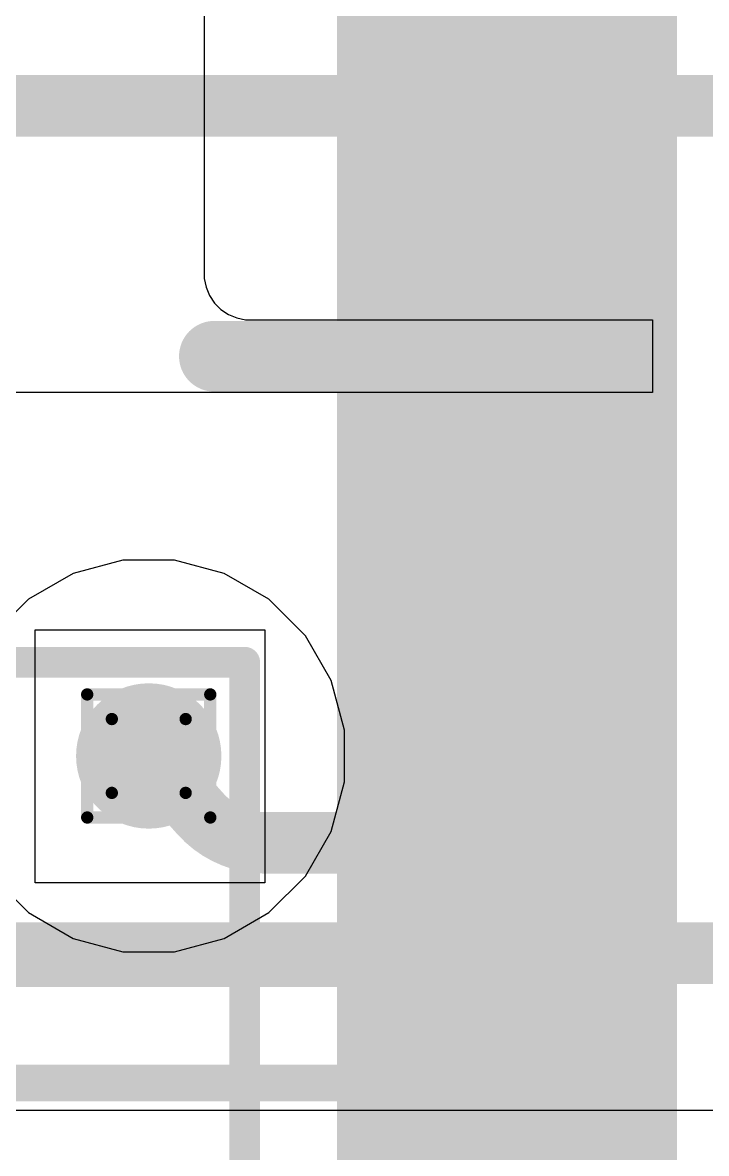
# Model space of a CAD drawing. Header units: inches. Extents: x -5 to 230, y -4 to 159.
# Drawn here: x 20.766 to 23.589, y 35.957 to 40.625 of the extents above; entities that cross this region are included whole.
import ezdxf

# ---------------------------------------------------------------- set-up
doc = ezdxf.new("R2010")
doc.units = ezdxf.units.IN
for name, color, linetype in [('Bottom Layer', 5, 'Continuous'), ('Drill Drawing', 1, 'Continuous'), ('Layer 1', 16, 'Continuous'), ('Layer 2', 76, 'Continuous'), ('Top Layer', 1, 'Continuous'), ('Top Overlay', 2, 'Continuous'), ('Top Paste', 8, 'Continuous'), ('Top Solder', 216, 'Continuous'), ('Via Holes', 16, 'Continuous')]:
    doc.layers.add(name, color=color, linetype=linetype)

# ---------------------------------------------------------------- blocks, each defined once
blk = doc.blocks.new('LQFP_100_71')
at = {"layer": 'Top Layer'}
for points in [[(-8.35, 5.15), (-7.15, 5.15), (-7.15, 4.85), (-8.35, 4.85)], [(-8.35, 4.65), (-7.15, 4.65), (-7.15, 4.35), (-8.35, 4.35)], [(-8.35, 4.15), (-7.15, 4.15), (-7.15, 3.85), (-8.35, 3.85)], [(-8.35, 3.65), (-7.15, 3.65), (-7.15, 3.35), (-8.35, 3.35)], [(-8.35, 3.15), (-7.15, 3.15), (-7.15, 2.85), (-8.35, 2.85)], [(-8.35, 2.65), (-7.15, 2.65), (-7.15, 2.35), (-8.35, 2.35)], [(-8.35, 2.15), (-7.15, 2.15), (-7.15, 1.85), (-8.35, 1.85)], [(-8.35, 1.65), (-7.15, 1.65), (-7.15, 1.35), (-8.35, 1.35)], [(-8.35, 1.15), (-7.15, 1.15), (-7.15, 0.85), (-8.35, 0.85)], [(-8.35, 0.65), (-7.15, 0.65), (-7.15, 0.35), (-8.35, 0.35)]]:
    blk.add_hatch(color=1, dxfattribs=at).paths.add_polyline_path(points)
at = {"layer": 'Top Paste'}
for points in [[(-8.35, 5.15), (-7.15, 5.15), (-7.15, 4.85), (-8.35, 4.85)], [(-8.35, 4.65), (-7.15, 4.65), (-7.15, 4.35), (-8.35, 4.35)], [(-8.35, 4.15), (-7.15, 4.15), (-7.15, 3.85), (-8.35, 3.85)], [(-8.35, 3.65), (-7.15, 3.65), (-7.15, 3.35), (-8.35, 3.35)], [(-8.35, 3.15), (-7.15, 3.15), (-7.15, 2.85), (-8.35, 2.85)], [(-8.35, 2.65), (-7.15, 2.65), (-7.15, 2.35), (-8.35, 2.35)], [(-8.35, 2.15), (-7.15, 2.15), (-7.15, 1.85), (-8.35, 1.85)], [(-8.35, 1.65), (-7.15, 1.65), (-7.15, 1.35), (-8.35, 1.35)], [(-8.35, 1.15), (-7.15, 1.15), (-7.15, 0.85), (-8.35, 0.85)], [(-8.35, 0.65), (-7.15, 0.65), (-7.15, 0.35), (-8.35, 0.35)]]:
    blk.add_hatch(color=8, dxfattribs=at).paths.add_polyline_path(points)
at = {"layer": 'Top Solder'}
for points in [[(-8.4516, 5.2516), (-7.0484, 5.2516), (-7.0484, 4.7484), (-8.4516, 4.7484)], [(-8.4516, 4.7516), (-7.0484, 4.7516), (-7.0484, 4.2484), (-8.4516, 4.2484)], [(-8.4516, 4.2516), (-7.0484, 4.2516), (-7.0484, 3.7484), (-8.4516, 3.7484)], [(-8.4516, 3.7516), (-7.0484, 3.7516), (-7.0484, 3.2484), (-8.4516, 3.2484)], [(-8.4516, 3.2516), (-7.0484, 3.2516), (-7.0484, 2.7484), (-8.4516, 2.7484)], [(-8.4516, 2.7516), (-7.0484, 2.7516), (-7.0484, 2.2484), (-8.4516, 2.2484)], [(-8.4516, 2.2516), (-7.0484, 2.2516), (-7.0484, 1.7484), (-8.4516, 1.7484)], [(-8.4516, 1.7516), (-7.0484, 1.7516), (-7.0484, 1.2484), (-8.4516, 1.2484)], [(-8.4516, 1.2516), (-7.0484, 1.2516), (-7.0484, 0.7484), (-8.4516, 0.7484)], [(-8.4516, 0.7516), (-7.0484, 0.7516), (-7.0484, 0.2484), (-8.4516, 0.2484)], [(-8.4516, 0.2516), (-7.0484, 0.2516), (-7.0484, -0.2516), (-8.4516, -0.2516)]]:
    blk.add_hatch(color=216, dxfattribs=at).paths.add_polyline_path(points)

msp = doc.modelspace()

# ---------------------------------------------------------------- hatches: boundary and pattern name
at = {"layer": 'Bottom Layer'}
h = msp.add_hatch(color=5, dxfattribs=at)
edge = h.paths.add_edge_path()
edge.add_arc((21.2868, 37.5972), 0.3, 0, 360)
at = {"layer": 'Layer 1'}
h = msp.add_hatch(color=16, dxfattribs=at)
edge = h.paths.add_edge_path()
edge.add_arc((21.2868, 37.5972), 0.3, 0, 360)
at = {"layer": 'Layer 2'}
h = msp.add_hatch(color=76, dxfattribs=at)
edge = h.paths.add_edge_path()
edge.add_arc((21.2868, 37.5972), 0.3, 0, 360)
at = {"layer": 'Top Layer'}
h = msp.add_hatch(color=1, dxfattribs=at)
edge = h.paths.add_edge_path()
edge.add_arc((21.2868, 37.5972), 0.3, 0, 360)
at = {"layer": 'Via Holes'}
h = msp.add_hatch(color=7, dxfattribs=at)
edge = h.paths.add_edge_path()
edge.add_arc((21.2868, 37.5972), 0.15, 0, 360)

# ---------------------------------------------------------------- linework, layer by layer
at = {"layer": 'Bottom Layer'}
for p, q in [((20.8181, 37.0732), (20.8181, 38.1182)), ((20.8181, 38.1182), (21.7664, 38.1182)), ((21.7664, 38.1182), (21.7664, 37.0732)), ((21.7664, 37.0732), (20.8181, 37.0732)), ((4.4907, 36.1356), (24.5091, 36.1356))]:
    msp.add_line(p, q, dxfattribs=at)
for points in [[(5.6097, 40.2807, 0.254, 0.254, 0), (24.4851, 40.2807, 0.254, 0.254, 0)], [(4.4907, 36.7831, 0.254, 0.254, 0), (25.152, 36.7831, 0.254, 0.254, 0)]]:
    msp.add_lwpolyline(points, format="xyseb", dxfattribs=at)
at = {"layer": 'Drill Drawing'}
for points in [[(21.0328, 37.8512, 0.0508, 0.0508, 0), (21.5408, 37.8512, 0.0508, 0.0508, 0)], [(21.0328, 37.3432, 0.0508, 0.0508, 0), (21.0328, 37.8512, 0.0508, 0.0508, 0)], [(21.5408, 37.3432, 0.0508, 0.0508, 0), (21.5408, 37.8512, 0.0508, 0.0508, 0)], [(21.1344, 37.7496, 0.0508, 0.0508, 0), (21.4392, 37.7496, 0.0508, 0.0508, 0)], [(21.1344, 37.4448, 0.0508, 0.0508, 0), (21.1344, 37.7496, 0.0508, 0.0508, 0)], [(21.4392, 37.4448, 0.0508, 0.0508, 0), (21.4392, 37.7496, 0.0508, 0.0508, 0)], [(21.1344, 37.4448, 0.0508, 0.0508, 0), (21.4392, 37.4448, 0.0508, 0.0508, 0)], [(21.0328, 37.3432, 0.0508, 0.0508, 0), (21.5408, 37.3432, 0.0508, 0.0508, 0)]]:
    msp.add_lwpolyline(points, format="xyseb", dxfattribs=at)
for points in [[(21.0201, 37.8512, 0.0254, 0.0254, 1), (21.0455, 37.8512, 0.0254, 0.0254, 1)], [(21.0201, 37.8512, 0.0254, 0.0254, 1), (21.0455, 37.8512, 0.0254, 0.0254, 1)], [(21.5281, 37.8512, 0.0254, 0.0254, 1), (21.5535, 37.8512, 0.0254, 0.0254, 1)], [(21.5281, 37.8512, 0.0254, 0.0254, 1), (21.5535, 37.8512, 0.0254, 0.0254, 1)], [(21.1217, 37.7496, 0.0254, 0.0254, 1), (21.1471, 37.7496, 0.0254, 0.0254, 1)], [(21.1217, 37.7496, 0.0254, 0.0254, 1), (21.1471, 37.7496, 0.0254, 0.0254, 1)], [(21.4265, 37.7496, 0.0254, 0.0254, 1), (21.4519, 37.7496, 0.0254, 0.0254, 1)], [(21.4265, 37.7496, 0.0254, 0.0254, 1), (21.4519, 37.7496, 0.0254, 0.0254, 1)], [(21.1217, 37.4448, 0.0254, 0.0254, 1), (21.1471, 37.4448, 0.0254, 0.0254, 1)], [(21.1217, 37.4448, 0.0254, 0.0254, 1), (21.1471, 37.4448, 0.0254, 0.0254, 1)], [(21.4265, 37.4448, 0.0254, 0.0254, 1), (21.4519, 37.4448, 0.0254, 0.0254, 1)], [(21.4265, 37.4448, 0.0254, 0.0254, 1), (21.4519, 37.4448, 0.0254, 0.0254, 1)], [(21.0201, 37.3432, 0.0254, 0.0254, 1), (21.0455, 37.3432, 0.0254, 0.0254, 1)], [(21.0201, 37.3432, 0.0254, 0.0254, 1), (21.0455, 37.3432, 0.0254, 0.0254, 1)], [(21.5281, 37.3432, 0.0254, 0.0254, 1), (21.5535, 37.3432, 0.0254, 0.0254, 1)], [(21.5281, 37.3432, 0.0254, 0.0254, 1), (21.5535, 37.3432, 0.0254, 0.0254, 1)]]:
    msp.add_lwpolyline(points, format="xyseb", close=True, dxfattribs=at)
at = {"layer": 'Layer 2'}
for p, q in [((21.1805, 38.4052), (20.975, 38.3501)), ((21.3932, 38.4052), (21.1805, 38.4052)), ((21.5987, 38.3501), (21.3932, 38.4052)), ((20.975, 38.3501), (20.7907, 38.2438)), ((21.783, 38.2438), (21.5987, 38.3501)), ((20.7907, 38.2438), (20.6403, 38.0933)), ((21.9334, 38.0933), (21.783, 38.2438)), ((22.0398, 37.9091), (21.9334, 38.0933)), ((22.0948, 37.7036), (22.0398, 37.9091)), ((22.0948, 37.4908), (22.0948, 37.7036)), ((22.0398, 37.2853), (22.0948, 37.4908)), ((21.9334, 37.1011), (22.0398, 37.2853)), ((20.6403, 37.1011), (20.7907, 36.9506)), ((21.783, 36.9506), (21.9334, 37.1011)), ((20.7907, 36.9506), (20.975, 36.8443)), ((21.5987, 36.8443), (21.783, 36.9506)), ((20.975, 36.8443), (21.1805, 36.7892)), ((21.3932, 36.7892), (21.5987, 36.8443)), ((21.1805, 36.7892), (21.3932, 36.7892))]:
    msp.add_line(p, q, dxfattribs=at)
at = {"layer": 'Top Layer'}
for p, q in [((21.5153, 41.4585), (21.5153, 39.5869)), ((21.5153, 39.5869), (21.5162, 39.5683)), ((21.5162, 39.5683), (21.5234, 39.5318)), ((21.5234, 39.5318), (21.5377, 39.4975)), ((21.5377, 39.4975), (21.5583, 39.4665)), ((21.5583, 39.4665), (21.5846, 39.4403)), ((21.5846, 39.4403), (21.6155, 39.4196)), ((21.6155, 39.4196), (21.6499, 39.4054)), ((21.6499, 39.4054), (21.6864, 39.3981)), ((21.6864, 39.3981), (21.705, 39.3972)), ((21.705, 39.3972), (21.705, 39.3972)), ((21.705, 39.3972), (23.3661, 39.3972)), ((23.3661, 39.3972), (23.3661, 39.0972)), ((23.3661, 39.0972), (19.6576, 39.0972))]:
    msp.add_line(p, q, dxfattribs=at)
for points in [[(21.5579, 39.2472, 0.2921, 0.2921, 0), (22.7661, 39.2472, 0.2921, 0.2921, 0)], [(21.2868, 37.5972, 0.254, 0.254, 0), (21.5001, 37.3583, 0.254, 0.254, 0)], [(21.7678, 37.2384, 0.254, 0.254, -0.213699), (21.5001, 37.3583, 0.254, 0.254, 0)], [(21.7678, 37.2384, 0.254, 0.254, 0), (22.7572, 37.2384, 0.254, 0.254, 0)], [(20.0132, 36.7702, 0.254, 0.254, 0), (22.7431, 36.7702, 0.254, 0.254, 0)], [(22.7431, 36.7702, 0.254, 0.254, 0), (22.7661, 36.7472, 0.254, 0.254, 0)], [(17.4031, 36.2472, 0.1524, 0.1524, 0), (22.2423, 36.2472, 0.1524, 0.1524, 0)], [(22.2423, 36.2472, 0.1524, 0.1524, 0), (22.7661, 36.2472, 0.1524, 0.1524, 0)]]:
    msp.add_lwpolyline(points, format="xyseb", dxfattribs=at)
for points in [[(21.4849, 39.2472, 0.1461, 0.1461, 1), (21.6309, 39.2472, 0.1461, 0.1461, 1)], [(22.693, 39.2472, 0.1461, 0.1461, 1), (22.8391, 39.2472, 0.1461, 0.1461, 1)], [(21.2233, 37.5972, 0.127, 0.127, 1), (21.3503, 37.5972, 0.127, 0.127, 1)], [(21.4366, 37.3583, 0.127, 0.127, 1), (21.5636, 37.3583, 0.127, 0.127, 1)], [(21.4366, 37.3583, 0.127, 0.127, 1), (21.5636, 37.3583, 0.127, 0.127, 1)], [(21.7043, 37.2384, 0.127, 0.127, 1), (21.8313, 37.2384, 0.127, 0.127, 1)], [(21.7043, 37.2384, 0.127, 0.127, 1), (21.8313, 37.2384, 0.127, 0.127, 1)], [(22.6937, 37.2384, 0.127, 0.127, 1), (22.8207, 37.2384, 0.127, 0.127, 1)], [(22.6796, 36.7702, 0.127, 0.127, 1), (22.8066, 36.7702, 0.127, 0.127, 1)], [(22.6796, 36.7702, 0.127, 0.127, 1), (22.8066, 36.7702, 0.127, 0.127, 1)], [(22.7026, 36.7472, 0.127, 0.127, 1), (22.8296, 36.7472, 0.127, 0.127, 1)], [(22.2042, 36.2472, 0.0762, 0.0762, 1), (22.2804, 36.2472, 0.0762, 0.0762, 1)], [(22.2042, 36.2472, 0.0762, 0.0762, 1), (22.2804, 36.2472, 0.0762, 0.0762, 1)], [(22.728, 36.2472, 0.0762, 0.0762, 1), (22.8042, 36.2472, 0.0762, 0.0762, 1)]]:
    msp.add_lwpolyline(points, format="xyseb", close=True, dxfattribs=at)
at = {"layer": 'Top Overlay'}
for points in [[(18.5522, 37.9841, 0.127, 0.127, 0), (21.6829, 37.9841, 0.127, 0.127, 0)], [(21.6829, 34.2891, 0.127, 0.127, 0), (21.6829, 37.9841, 0.127, 0.127, 0)]]:
    msp.add_lwpolyline(points, format="xyseb", dxfattribs=at)
msp.add_lwpolyline([(21.6512, 37.9841, 0.0635, 0.0635, 1), (21.7147, 37.9841, 0.0635, 0.0635, 1)], format="xyseb", close=True, dxfattribs=at)
msp.add_lwpolyline([(21.6512, 37.9841, 0.0635, 0.0635, 1), (21.7147, 37.9841, 0.0635, 0.0635, 1)], format="xyseb", close=True, dxfattribs=at)

# ---------------------------------------------------------------- block references
msp.add_blockref('LQFP_100_71', (30.5161, 35.7472))

doc.saveas('drawing.dxf')
